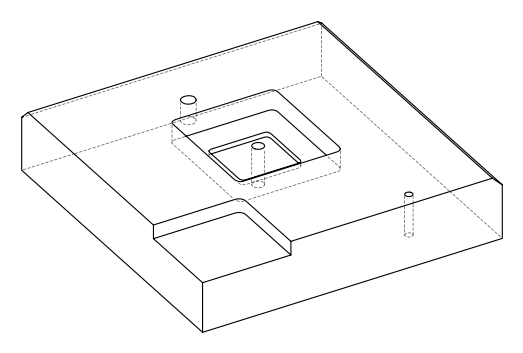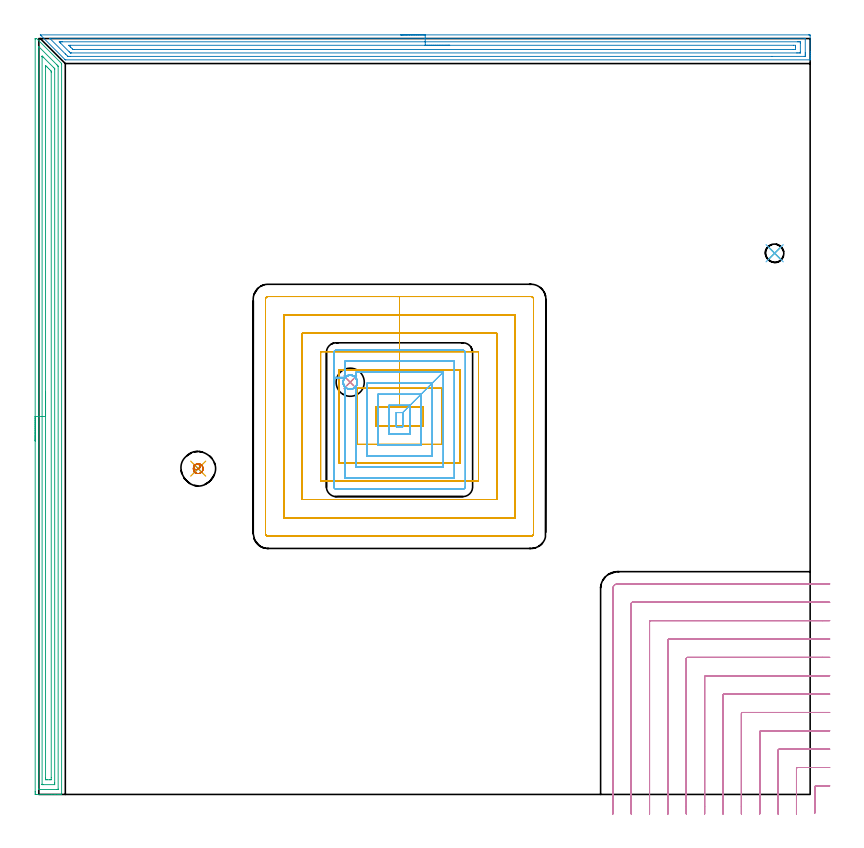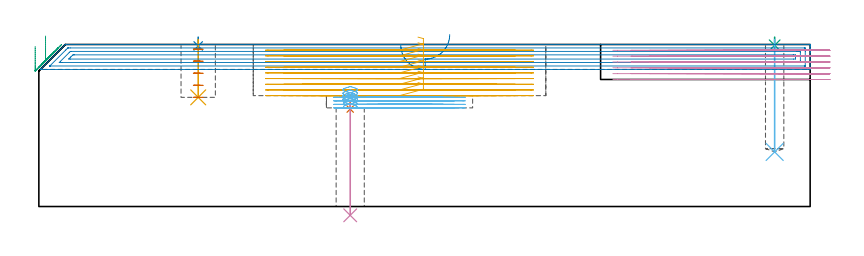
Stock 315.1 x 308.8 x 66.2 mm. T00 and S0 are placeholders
(PLAN: 12 operations, 7 tool changes, 75.6 min)
(1 SPOT_DRILL | STEP1HOLE | NXT0321_9005460120000 | 0.03 min | 2824 mm3)
(2 SPOT_DRILL_1 | STEP1POCKET | NXT0321_9005460120000 | 0.03 min | 2 mm3)
(3 SPOT_DRILL_2 | STEP1POCKET_1 | NXT0321_9005460120000 | 0.03 min | 0 mm3)
(4 DRILL_THROUGH_HOLE_INTO_CENTER | STEP1HOLE | NXT0301_086 | 0.19 min | 4262 mm3)
(5 DRILL_BLIND_HOLE_INTO_CENTER | STEP1POCKET | NXT0301_128 | 0.1 min | 2314 mm3)
(6 DRILL_BLIND_HOLE_INTO_CENTER_1 | STEP1POCKET_1 | NXT0301_046 | 0.19 min | 1889 mm3)
(7 MILL_ROUGH_BLIND_HOLE_CONTOUR | STEP1POCKET | NXT0201_013 | Spiral | 0.41 min | 1008 mm3)
(8 AREA_MILL | FG_CHAMFER_SURFACE | UGT0205_001 | 10.14 min | 16393 mm3)
(9 AREA_MILL_1 | FG_CHAMFER_SURFACE_1 | UGT0205_001 | 9.99 min | 17624 mm3)
(10 MILL_CORNER_NOTCH_RECTANGULAR | CORNER_NOTCH_RECTANGULAR | NXT0201_013 | Follow Part, ap 2.5, ae 75% | 16.02 min | 111249 mm3)
(11 MILL_RECTANGULAR_POCKET | POCKET_RECTANGULAR_STRAIGHT | NXT0201_013 | Follow Part, ap 2.5, ae 75% | 31.17 min | 266508 mm3)
(12 MILL_RECTANGULAR_POCKET_1 | POCKET_RECTANGULAR_STRAIGHT_1 | UGT0201_014 | Follow Part, ap 1.5, ae 75% | 7.33 min | 18138 mm3)
(TOOL NXT0321_9005460120000 | NC Spot Drill, 142deg, 12mm, Carbide, Uncoated | D12 PA142 FL30 Z2)
(TOOL NXT0301_086 | Carbide Drill 11.5mm [860.1-1150-035A1-MM 2214] | D11.5 PA140 FL55 Z2)
(TOOL NXT0301_128 | Carbide Drill 12mm [861.1-1200-036A1-GP GC34] | D12 PA150 FL37.4 Z2)
(TOOL NXT0301_046 | Carbide Drill 7.5mm [860.1-0750-038A1-MM 2214] | D7.5 PA140 FL53 Z2)
(TOOL NXT0201_013 | ENDMILL 10mm | D10 FL30 Z4)
(TOOL UGT0205_001 | Chamfer Mill 20 x 3 x 45 deg. | D20 FL50 Z2)
(TOOL UGT0201_014 | End mill 6 mm | D6 FL24 Z4)
(OP 1 SPOT_DRILL)
G17 G21 G94 G90
T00 M6
G54
G17 G0 G90 X127.2 Y168.4 S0 M3
G43 Z76.2 H0
G94 G81 G98 Z39.805 F250. R43.3
G80
M5
M2
(OP 2 SPOT_DRILL_1)
G17 G21 G94 G90
T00 M6
G54
G17 G0 G90 X65.1 Y133.1 S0 M3
G43 Z76.2 H0
G94 G81 G98 Z65.597 F250. R69.2
G80
M5
M2
(OP 3 SPOT_DRILL_2)
G17 G21 G94 G90
T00 M6
G54
G17 G0 G90 X300.6 Y221.1 S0 M3
G43 Z76.2 H0
G94 G81 G98 Z65.877 F250. R69.2
G80
M5
M2
(OP 4 DRILL_THROUGH_HOLE_INTO_CENTER)
G17 G21 G94 G90
T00 M6
G54
G17 G0 G90 X127.2 Y168.4 S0 M3
G43 Z76.2 H1
G94 G73 G98 Z-3.593 F250. Q10.973 R42.3
G80
M5
M2
(OP 5 DRILL_BLIND_HOLE_INTO_CENTER)
G17 G21 G94 G90
T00 M6
G54
G17 G0 G90 X65.1 Y133.1 S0 M3
G43 Z76.2 H1
G94 G81 G98 Z44.6 F250. R68.2
G80
M5
M2
(OP 6 DRILL_BLIND_HOLE_INTO_CENTER_1)
G17 G21 G94 G90
T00 M6
G54
G17 G0 G90 X300.6 Y221.1 S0 M3
G43 Z76.2 H1
G94 G81 G98 Z22.3 F250. R68.2
G80
M5
M2
(OP 7 MILL_ROUGH_BLIND_HOLE_CONTOUR)
G17 G21 G94 G90
T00 M6
G54
G17 G0 G90 X65.1 Y133.1 S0 M3
G43 Z76.2 H0
Z64.28
G94 G3 X65.59 Y134.61 R0.834 F250.
X63.482 Y134.276 R1.51
X63.924 Y131.482 R2.
X63.482 Y134.276 R-2.
X63.703 Y132.879 R1.
X65.1 Y133.1 R1.
G0 Z59.36
G3 X65.59 Y134.61 R0.834
X63.482 Y134.276 R1.51
X63.924 Y131.482 R2.
X63.482 Y134.276 R-2.
X63.703 Y132.879 R1.
X65.1 Y133.1 R1.
G0 Z54.44
G3 X65.59 Y134.61 R0.834
X63.482 Y134.276 R1.51
X63.924 Y131.482 R2.
X63.482 Y134.276 R-2.
X63.703 Y132.879 R1.
X65.1 Y133.1 R1.
G0 Z49.52
G3 X65.59 Y134.61 R0.834
X63.482 Y134.276 R1.51
X63.924 Y131.482 R2.
X63.482 Y134.276 R-2.
X63.703 Y132.879 R1.
X65.1 Y133.1 R1.
G0 Z44.6
G3 X65.59 Y134.61 R0.834
X63.482 Y134.276 R1.51
X63.924 Y131.482 R2.
X63.482 Y134.276 R-2.
X63.703 Y132.879 R1.
X65.1 Y133.1 R1.
G0 Z76.2
M5
M2
(OP 8 AREA_MILL)
G17 G21 G94 G90
T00 M6
G54
G17 G0 G90 X147.85 Y310.3 S1061 M3
G43 Z76.2 H0
Z66.
G94 G1 X147.888 Z65.128 F250.
X148.002 Z64.263
X148.191 Z63.412
X148.453 Z62.58
X148.787 Z61.774
X149.19 Z61.
X149.658 Z60.264
X150.19 Z59.572
X150.779 Z58.929
X151.422 Z58.34
X152.114 Z57.808
X152.85 Z57.34
X153.624 Z56.937
X154.43 Z56.603
X155.262 Z56.341
X156.113 Z56.152
X156.978 Z56.038
X157.85 Z56.
X314.493
X314.76 Y310.297 Z56.002
X315.09 Y310.292 Z56.006
X315.1 Y309.957 Z56.34
Y303.412 Z62.882
Y302.839 Z63.458
Y302.518 Z63.779
Y301.945 Z64.351
Y301.623 Z64.672
Y300.98 Z65.319
Y300.553 Z65.747
X315.094 Y300.163 Z66.129
X315.09 Y300.103 Z66.188
X314.939 Y300.1 Z66.2
X11.025
X10.805 Y300.105 Z66.19
X10.676 Y300.223 Z66.076
X0.909 Y309.99 Z56.308
X0.78 Y310.118 Z56.178
X0.612 Y310.289 Z56.009
X0.611 Y310.296 Z56.002
X0.612 Y310.299 Z55.999
X157.85 Y310.3 Z56.
Y308.886 Z57.414
X312.708
X312.817 Y308.885 Z57.415
X313.035 Y308.881 Z57.419
X313.089 Y308.879 Z57.421
X313.092 Y308.866 Z57.434
X313.096 Y308.833 Z57.467
X313.099 Y308.777 Z57.523
X313.1 Y303.019 Z63.281
Y302.518 Z63.782
X313.099 Y302.126 Z64.174
X313.092 Y301.623 Z64.677
X313.09 Y301.532 Z64.768
X312.925 Y301.521 Z64.779
X312.815 Y301.517 Z64.784
X312.708 Y301.515 Z64.785
X299.457 Y301.514 Z64.786
X12.81 Y301.515 Z64.785
X12.022 Y301.519 Z64.781
X11.918 Y301.521 Z64.779
X11.828 Y301.534 Z64.766
X11.734 Y301.623 Z64.677
X11.025 Y302.325 Z63.975
X10.832 Y302.518 Z63.782
X4.573 Y308.777 Z57.523
X4.507 Y308.846 Z57.454
X4.486 Y308.872 Z57.428
X4.483 Y308.878 Z57.422
X4.489 Y308.88 Z57.42
X4.559 Y308.884 Z57.416
X4.668 Y308.885 Z57.415
X4.777 Y308.886 Z57.414
X157.85
Y307.472 Z58.828
X310.03 Y307.471 Z58.829
X310.442 Y307.47 Z58.83
X310.923 Y307.467 Z58.833
X311.074 Y307.465 Z58.835
X311.09 Y307.165 Z59.135
X311.096 Y306.988 Z59.312
X311.099 Y306.812 Z59.488
Y303.235 Z63.065
X311.094 Y303.057 Z63.243
X311.09 Y302.944 Z63.356
X311.042 Y302.935 Z63.365
X310.923 Y302.933 Z63.367
X310.512 Y302.93 Z63.37
X310.03 Y302.929 Z63.371
X309.62 Y302.928 Z63.372
X13.292 Y302.929 Z63.371
X13.051 Y302.931 Z63.369
X12.931 Y302.933 Z63.367
X12.876 Y302.936 Z63.364
X12.81 Y302.995 Z63.305
X12.389 Y303.412 Z62.888
X8.811 Y306.988 Z59.312
X8.347 Y307.455 Z58.845
X8.346 Y307.466 Z58.834
X8.347
X8.759 Y307.47 Z58.83
X9.24 Y307.471 Z58.829
X9.65 Y307.472 Z58.828
X157.85
Y306.057 Z60.243
X308.282
X309.09 Y306.049 Z60.251
X309.1 Y305.238 Z61.062
X309.099 Y305.2 Z61.1
X309.093 Y304.351 Z61.949
X308.245 Y304.343 Z61.957
X308.208
X14.558
X14.131 Y304.347 Z61.953
X13.922 Y304.35 Z61.95
X13.703 Y304.556 Z61.744
X13.05 Y305.2 Z61.1
X12.81 Y305.44 Z60.86
X12.313 Y305.948 Z60.352
X12.229 Y306.051 Z60.249
X12.847 Y306.057 Z60.243
X157.85
X158.722 Z60.281
X159.586 Z60.395
X160.438 Z60.583
X161.27 Z60.846
X162.076 Z61.18
X162.85 Z61.582
X163.586 Z62.051
X164.278 Z62.582
X164.921 Z63.172
X165.51 Z63.815
X166.041 Z64.507
X166.51 Z65.243
X166.913 Z66.016
X167.247 Z66.822
X167.509 Z67.654
X167.698 Z68.506
X167.812 Z69.371
X167.85 Z70.243
G0 Z76.2
M5
M2
(OP 9 AREA_MILL_1)
G17 G21 G94 G90
T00 M6
G54
G17 G0 G90 X-1.5 Y144.4 S1061 M3
G43 Z76.2 H0
Z65.4
G94 G1 Y144.438 Z64.528 F250.
Y144.552 Z63.664
Y144.741 Z62.812
Y145.003 Z61.98
Y145.337 Z61.174
Y145.74 Z60.4
Y146.209 Z59.664
Y146.74 Z58.972
Y147.329 Z58.329
Y147.972 Z57.74
Y148.664 Z57.208
Y149.4 Z56.74
Y150.174 Z56.337
Y150.98 Z56.003
Y151.812 Z55.741
Y152.664 Z55.552
Y153.528 Z55.438
Y154.4 Z55.4
Y308.62
X-1.498 Y308.681 Z55.402
X-1.491 Y308.8 Z55.405
X-0.976 Y308.799 Z55.921
X-0.906 Y308.796 Z55.989
X-0.867 Y308.769 Z56.029
X9.22 Y298.682 Z66.117
X9.243 Y298.656 Z66.14
X9.299 Y298.595 Z66.184
X9.3 Y298.338 Z66.2
Y0.18
X9.297 Y0.01 Z66.188
X9.269 Y0.007 Z66.16
X8.877 Y0. Z65.777
X8.606 Z65.505
X7.89 Z64.785
X6.645 Z63.542
X5.23 Z62.125
X-0.976 Y0.001 Z55.921
X-1.209 Y0.003 Z55.689
X-1.492 Y0.009 Z55.406
X-1.495 Y0.105 Z55.403
X-1.499 Y0.628 Z55.401
X-1.5 Y1.156 Z55.4
Y154.4
X-0.086 Z56.814
X-0.085 Y305.5 Z56.815
X-0.076 Y305.52 Z56.824
X-0.075 Y305.521 Z56.825
X-0.064 Y305.514 Z56.836
X-0.057 Y305.507 Z56.843
X7.223 Y298.227 Z64.123
X7.449 Y297.996 Z64.349
X7.879 Y297.554 Z64.779
X7.886 Y297.448 Z64.786
Y297.444
X7.885 Y2.193 Z64.785
X7.883 Y2.082 Z64.783
X7.88 Y2.028 Z64.78
X7.877 Y2.01 Z64.777
X7.827 Y2.008 Z64.727
X7.414 Y2.001 Z64.314
X0.322 Y2. Z57.222
X0.056 Y2.003 Z56.956
X-0.061 Y2.008 Z56.839
X-0.079 Y2.01 Z56.821
X-0.082 Y2.029 Z56.818
X-0.084 Y2.083 Z56.816
X-0.086 Y2.192 Z56.814
Y2.412
Y154.4
X1.328 Z58.228
X1.329 Y301.378 Z58.229
X1.33 Y301.498 Z58.23
X1.332 Y301.593 Z58.232
X1.335 Y301.641 Z58.235
X1.388 Y301.601 Z58.288
X1.683 Y301.313 Z58.583
X1.98 Y301.02 Z58.88
X6.117 Y296.883 Z63.017
X6.444 Y296.55 Z63.344
X6.465 Y296.523 Z63.365
X6.467 Y296.504 Z63.367
X6.47 Y296.461 Z63.37
X6.471 Y296.371 Z63.371
X6.472 Y296.192 Z63.372
X6.471 Y4.74 Z63.371
X6.469 Y4.204 Z63.369
X6.466 Y4.026 Z63.366
X6.465 Y4.012 Z63.365
X6.439 Y4.008 Z63.339
X6.386 Y4.003 Z63.286
X6.318 Y4. Z63.218
X1.683 Y4.001 Z58.583
X1.482 Y4.003 Z58.382
X1.348 Y4.009 Z58.248
X1.334 Y4.012 Z58.234
X1.332 Y4.018 Z58.232
X1.33 Y4.041 Z58.23
X1.329 Y4.084 Z58.229
X1.328 Y4.204 Z58.228
Y154.4
X2.743 Z59.643
Y297.27
X2.744 Y297.444 Z59.644
X2.747 Y297.674 Z59.647
X2.749 Y297.773 Z59.649
X2.801 Y297.738 Z59.701
X3.104 Y297.444 Z60.004
X3.457 Y297.094 Z60.357
X4.001 Y296.55 Z60.901
X4.343 Y296.206 Z61.243
X4.884 Y295.656 Z61.784
X5.05 Y295.471 Z61.95
X5.053 Y295.296 Z61.953
X5.057 Y294.937 Z61.957
Y6.886
X5.055 Y6.168 Z61.955
X5.053 Y6.063 Z61.953
X5.05 Y6.01 Z61.95
X5.002 Y6.008 Z61.902
X4.782 Y6.004 Z61.682
X4.343 Y6. Z61.243
X3.457 Z60.357
X3.015 Y6.004 Z59.915
X2.799 Y6.008 Z59.699
X2.751 Y6.01 Z59.651
X2.748 Y6.047 Z59.648
X2.746 Y6.111 Z59.646
X2.743 Y6.711 Z59.643
Y6.886
Y154.4
Y155.272 Z59.681
Y156.137 Z59.795
Y156.988 Z59.983
Y157.82 Z60.246
Y158.626 Z60.58
Y159.4 Z60.982
Y160.136 Z61.451
Y160.828 Z61.982
Y161.471 Z62.572
Y162.06 Z63.215
Y162.592 Z63.907
Y163.06 Z64.643
Y163.463 Z65.416
Y163.797 Z66.222
Y164.059 Z67.054
Y164.248 Z67.906
Y164.362 Z68.771
Y164.4 Z69.643
G0 Z76.2
M5
M2
(OP 10 MILL_CORNER_NOTCH_RECTANGULAR)
G17 G21 G94 G90
T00 M6
G54
G17 G0 G90 X323.1 Y3.5 S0 M3
G43 Z76.2 H0
Z63.817
G94 G1 X320.1 F250.
X317.495 F500.
G3 X317. Y3.005 R0.5
G1 Y-4.625
Y-7.625 F250.
G0 Z76.2
X323.1 Y11.
Z63.817
G1 X320.1
X309.995 F500.
G3 X309.5 Y10.505 R0.5
G1 Y-5.
Y-8. F250.
G0 Z76.2
X323.1 Y18.5
Z63.817
G1 X320.1
X302.495 F500.
G3 X302. Y18.005 R0.5
G1 Y-5.
Y-8. F250.
G0 Z76.2
X323.1 Y26.
Z63.817
G1 X320.1
X294.995 F500.
G3 X294.5 Y25.505 R0.5
G1 Y-5.
Y-8. F250.
G0 Z76.2
X323.1 Y33.5
Z63.817
G1 X320.1
X287.496 F500.
G3 X287. Y33.004 R0.5
G1 Y-5.
Y-8. F250.
G0 Z76.2
X323.1 Y41.
Z63.817
G1 X320.1
X279.996 F500.
G3 X279.5 Y40.504 R0.5
G1 Y-5.
Y-8. F250.
G0 Z76.2
X323.1 Y48.5
Z63.817
G1 X320.1
X272.496 F500.
G3 X272. Y48.004 R0.5
G1 Y-5.
Y-8. F250.
G0 Z76.2
X323.1 Y56.
Z63.817
G1 X320.1
X264.996 F500.
G3 X264.5 Y55.504 R0.5
G1 Y-5.
Y-8. F250.
G0 Z76.2
X323.1 Y63.5
Z63.817
G1 X320.1
X257.497 F500.
G3 X257. Y63.003 R0.5
G1 Y-5.
Y-8. F250.
G0 Z76.2
X323.1 Y71.
Z63.817
G1 X320.1
X249.997 F500.
G3 X249.5 Y70.503 R0.5
G1 Y-5.
Y-8. F250.
G0 Z76.2
X323.1 Y78.5
Z63.817
G1 X320.1
X242.497 F500.
G3 X242. Y78.003 R0.5
G1 Y-5.
Y-8. F250.
G0 Z76.2
X323.1 Y86.
Z63.817
G1 X320.1
X236.4 F500.
G3 X234.5 Y84.1 R1.9
G1 Y-5.
Y-8. F250.
G0 Z76.2
X323.1 Y3.5
Z61.433
G1 X320.1
X317.495 F500.
G3 X317. Y3.005 R0.5
G1 Y-4.625
Y-7.625 F250.
G0 Z76.2
X323.1 Y11.
Z61.433
G1 X320.1
X309.995 F500.
G3 X309.5 Y10.505 R0.5
G1 Y-5.
Y-8. F250.
G0 Z76.2
X323.1 Y18.5
Z61.433
G1 X320.1
X302.495 F500.
G3 X302. Y18.005 R0.5
G1 Y-5.
Y-8. F250.
G0 Z76.2
X323.1 Y26.
Z61.433
G1 X320.1
X294.995 F500.
G3 X294.5 Y25.505 R0.5
G1 Y-5.
Y-8. F250.
G0 Z76.2
X323.1 Y33.5
Z61.433
G1 X320.1
X287.496 F500.
G3 X287. Y33.004 R0.5
G1 Y-5.
Y-8. F250.
G0 Z76.2
X323.1 Y41.
Z61.433
G1 X320.1
X279.996 F500.
G3 X279.5 Y40.504 R0.5
G1 Y-5.
Y-8. F250.
G0 Z76.2
X323.1 Y48.5
Z61.433
G1 X320.1
X272.496 F500.
G3 X272. Y48.004 R0.5
G1 Y-5.
Y-8. F250.
G0 Z76.2
X323.1 Y56.
Z61.433
G1 X320.1
X264.996 F500.
G3 X264.5 Y55.504 R0.5
G1 Y-5.
Y-8. F250.
G0 Z76.2
X323.1 Y63.5
Z61.433
G1 X320.1
X257.497 F500.
G3 X257. Y63.003 R0.5
G1 Y-5.
Y-8. F250.
G0 Z76.2
X323.1 Y71.
Z61.433
G1 X320.1
X249.997 F500.
G3 X249.5 Y70.503 R0.5
G1 Y-5.
Y-8. F250.
G0 Z76.2
X323.1 Y78.5
Z61.433
G1 X320.1
X242.497 F500.
G3 X242. Y78.003 R0.5
G1 Y-5.
Y-8. F250.
G0 Z76.2
X323.1 Y86.
Z61.433
G1 X320.1
X236.4 F500.
G3 X234.5 Y84.1 R1.9
G1 Y-5.
Y-8. F250.
G0 Z76.2
X323.1 Y3.5
Z59.05
G1 X320.1
X317.495 F500.
G3 X317. Y3.005 R0.5
G1 Y-4.625
Y-7.625 F250.
G0 Z76.2
X323.1 Y11.
Z59.05
G1 X320.1
X309.995 F500.
G3 X309.5 Y10.505 R0.5
G1 Y-5.
Y-8. F250.
G0 Z76.2
X323.1 Y18.5
Z59.05
G1 X320.1
X302.495 F500.
G3 X302. Y18.005 R0.5
G1 Y-5.
Y-8. F250.
G0 Z76.2
X323.1 Y26.
Z59.05
G1 X320.1
X294.995 F500.
G3 X294.5 Y25.505 R0.5
G1 Y-5.
Y-8. F250.
G0 Z76.2
X323.1 Y33.5
Z59.05
G1 X320.1
X287.496 F500.
G3 X287. Y33.004 R0.5
G1 Y-5.
Y-8. F250.
G0 Z76.2
X323.1 Y41.
Z59.05
G1 X320.1
X279.996 F500.
G3 X279.5 Y40.504 R0.5
G1 Y-5.
Y-8. F250.
G0 Z76.2
X323.1 Y48.5
Z59.05
G1 X320.1
X272.496 F500.
G3 X272. Y48.004 R0.5
G1 Y-5.
Y-8. F250.
G0 Z76.2
X323.1 Y56.
Z59.05
G1 X320.1
X264.996 F500.
G3 X264.5 Y55.504 R0.5
G1 Y-5.
Y-8. F250.
G0 Z76.2
X323.1 Y63.5
Z59.05
G1 X320.1
X257.497 F500.
G3 X257. Y63.003 R0.5
G1 Y-5.
Y-8. F250.
G0 Z76.2
X323.1 Y71.
Z59.05
G1 X320.1
X249.997 F500.
G3 X249.5 Y70.503 R0.5
G1 Y-5.
Y-8. F250.
G0 Z76.2
X323.1 Y78.5
Z59.05
G1 X320.1
X242.497 F500.
G3 X242. Y78.003 R0.5
G1 Y-5.
Y-8. F250.
G0 Z76.2
X323.1 Y86.
Z59.05
G1 X320.1
X236.4 F500.
G3 X234.5 Y84.1 R1.9
G1 Y-5.
Y-8. F250.
G0 Z76.2
X323.1 Y3.5
Z56.667
G1 X320.1
X317.495 F500.
G3 X317. Y3.005 R0.5
G1 Y-4.625
Y-7.625 F250.
G0 Z76.2
X323.1 Y11.
Z56.667
G1 X320.1
X309.995 F500.
G3 X309.5 Y10.505 R0.5
G1 Y-5.
Y-8. F250.
G0 Z76.2
X323.1 Y18.5
Z56.667
G1 X320.1
X302.495 F500.
G3 X302. Y18.005 R0.5
G1 Y-5.
Y-8. F250.
G0 Z76.2
X323.1 Y26.
Z56.667
G1 X320.1
X294.995 F500.
G3 X294.5 Y25.505 R0.5
G1 Y-5.
Y-8. F250.
G0 Z76.2
X323.1 Y33.5
Z56.667
G1 X320.1
X287.496 F500.
G3 X287. Y33.004 R0.5
G1 Y-5.
Y-8. F250.
G0 Z76.2
X323.1 Y41.
Z56.667
G1 X320.1
X279.996 F500.
G3 X279.5 Y40.504 R0.5
G1 Y-5.
Y-8. F250.
G0 Z76.2
X323.1 Y48.5
Z56.667
G1 X320.1
X272.496 F500.
G3 X272. Y48.004 R0.5
G1 Y-5.
Y-8. F250.
G0 Z76.2
X323.1 Y56.
Z56.667
G1 X320.1
X264.996 F500.
G3 X264.5 Y55.504 R0.5
G1 Y-5.
Y-8. F250.
G0 Z76.2
X323.1 Y63.5
Z56.667
G1 X320.1
X257.497 F500.
G3 X257. Y63.003 R0.5
G1 Y-5.
Y-8. F250.
G0 Z76.2
X323.1 Y71.
Z56.667
G1 X320.1
X249.997 F500.
G3 X249.5 Y70.503 R0.5
G1 Y-5.
Y-8. F250.
G0 Z76.2
X323.1 Y78.5
Z56.667
G1 X320.1
X242.497 F500.
G3 X242. Y78.003 R0.5
G1 Y-5.
Y-8. F250.
G0 Z76.2
X323.1 Y86.
Z56.667
G1 X320.1
X236.4 F500.
G3 X234.5 Y84.1 R1.9
G1 Y-5.
Y-8. F250.
G0 Z76.2
X323.1 Y3.5
Z54.283
G1 X320.1
X317.495 F500.
G3 X317. Y3.005 R0.5
G1 Y-4.625
Y-7.625 F250.
G0 Z76.2
X323.1 Y11.
Z54.283
G1 X320.1
X309.995 F500.
G3 X309.5 Y10.505 R0.5
G1 Y-5.
Y-8. F250.
G0 Z76.2
X323.1 Y18.5
Z54.283
G1 X320.1
X302.495 F500.
G3 X302. Y18.005 R0.5
G1 Y-5.
Y-8. F250.
G0 Z76.2
X323.1 Y26.
Z54.283
G1 X320.1
X294.995 F500.
G3 X294.5 Y25.505 R0.5
G1 Y-5.
Y-8. F250.
G0 Z76.2
X323.1 Y33.5
Z54.283
G1 X320.1
X287.496 F500.
G3 X287. Y33.004 R0.5
G1 Y-5.
Y-8. F250.
G0 Z76.2
X323.1 Y41.
Z54.283
G1 X320.1
X279.996 F500.
G3 X279.5 Y40.504 R0.5
G1 Y-5.
Y-8. F250.
G0 Z76.2
X323.1 Y48.5
Z54.283
G1 X320.1
X272.496 F500.
G3 X272. Y48.004 R0.5
G1 Y-5.
Y-8. F250.
G0 Z76.2
X323.1 Y56.
Z54.283
G1 X320.1
X264.996 F500.
G3 X264.5 Y55.504 R0.5
G1 Y-5.
Y-8. F250.
G0 Z76.2
X323.1 Y63.5
Z54.283
G1 X320.1
X257.497 F500.
G3 X257. Y63.003 R0.5
G1 Y-5.
Y-8. F250.
G0 Z76.2
X323.1 Y71.
Z54.283
G1 X320.1
X249.997 F500.
G3 X249.5 Y70.503 R0.5
G1 Y-5.
Y-8. F250.
G0 Z76.2
X323.1 Y78.5
Z54.283
G1 X320.1
X242.497 F500.
G3 X242. Y78.003 R0.5
G1 Y-5.
Y-8. F250.
G0 Z76.2
X323.1 Y86.
Z54.283
G1 X320.1
X236.4 F500.
G3 X234.5 Y84.1 R1.9
G1 Y-5.
Y-8. F250.
G0 Z76.2
X323.1 Y3.5
Z51.9
G1 X320.1
X317.495 F500.
G3 X317. Y3.005 R0.5
G1 Y-4.625
Y-7.625 F250.
G0 Z76.2
X323.1 Y11.
Z51.9
G1 X320.1
X309.995 F500.
G3 X309.5 Y10.505 R0.5
G1 Y-5.
Y-8. F250.
G0 Z76.2
X323.1 Y18.5
Z51.9
G1 X320.1
X302.495 F500.
G3 X302. Y18.005 R0.5
G1 Y-5.
Y-8. F250.
G0 Z76.2
X323.1 Y26.
Z51.9
G1 X320.1
X294.995 F500.
G3 X294.5 Y25.505 R0.5
G1 Y-5.
Y-8. F250.
G0 Z76.2
X323.1 Y33.5
Z51.9
G1 X320.1
X287.496 F500.
G3 X287. Y33.004 R0.5
G1 Y-5.
Y-8. F250.
G0 Z76.2
X323.1 Y41.
Z51.9
G1 X320.1
X279.996 F500.
G3 X279.5 Y40.504 R0.5
G1 Y-5.
Y-8. F250.
G0 Z76.2
X323.1 Y48.5
Z51.9
G1 X320.1
X272.496 F500.
G3 X272. Y48.004 R0.5
G1 Y-5.
Y-8. F250.
G0 Z76.2
X323.1 Y56.
Z51.9
G1 X320.1
X264.996 F500.
G3 X264.5 Y55.504 R0.5
G1 Y-5.
Y-8. F250.
G0 Z76.2
X323.1 Y63.5
Z51.9
G1 X320.1
X257.497 F500.
G3 X257. Y63.003 R0.5
G1 Y-5.
Y-8. F250.
G0 Z76.2
X323.1 Y71.
Z51.9
G1 X320.1
X249.997 F500.
G3 X249.5 Y70.503 R0.5
G1 Y-5.
Y-8. F250.
G0 Z76.2
X323.1 Y78.5
Z51.9
G1 X320.1
X242.497 F500.
G3 X242. Y78.003 R0.5
G1 Y-5.
Y-8. F250.
G0 Z76.2
X323.1 Y86.
Z51.9
G1 X320.1
X236.4 F500.
G3 X234.5 Y84.1 R1.9
G1 Y-5.
Y-8. F250.
G0 Z76.2
M5
M2
(OP 11 MILL_RECTANGULAR_POCKET)
G17 G21 G94 G90
T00 M6
G54
G17 G0 G90 X154.887 Y150.5 S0 M3
G43 Z76.2 H0
Z69.2
G94 G1 X157.1 Z68.607 F250.
Y158.4 Z66.49
X147.35 Z63.878
X137.6 F500.
Y150.5
X157.1
Y158.4
X147.35
Y165.9
X130.1
Y143.
X164.6
Y165.9
X147.35
Y173.4
X122.6
Y135.5
X172.1
Y173.4
X147.35
Y180.9
X115.1
Y128.
X179.6
Y180.9
X147.35
Y188.4
X107.6
Y120.5
X187.1
Y188.4
X147.35
Y195.9
X100.1
Y113.
X194.6
Y195.9
X147.35
Y203.4
X93.6
G3 X92.6 Y202.4 R1.
G1 Y106.5
G3 X93.6 Y105.5 R1.
G1 X201.1
G3 X202.1 Y106.5 R1.
G1 Y202.4
G3 X201.1 Y203.4 R1.
G1 X147.35
X146.35
G0 X154.887 Y150.5 Z66.878
G1 X157.1 Z66.285 F250.
Y158.4 Z64.168
X147.35 Z61.555
X137.6 F500.
Y150.5
X157.1
Y158.4
X147.35
Y165.9
X130.1
Y143.
X164.6
Y165.9
X147.35
Y173.4
X122.6
Y135.5
X172.1
Y173.4
X147.35
Y180.9
X115.1
Y128.
X179.6
Y180.9
X147.35
Y188.4
X107.6
Y120.5
X187.1
Y188.4
X147.35
Y195.9
X100.1
Y113.
X194.6
Y195.9
X147.35
Y203.4
X93.6
G3 X92.6 Y202.4 R1.
G1 Y106.5
G3 X93.6 Y105.5 R1.
G1 X201.1
G3 X202.1 Y106.5 R1.
G1 Y202.4
G3 X201.1 Y203.4 R1.
G1 X147.35
X146.35
G0 X154.887 Y150.5 Z64.555
G1 X157.1 Z63.963 F250.
Y158.4 Z61.846
X147.35 Z59.233
X137.6 F500.
Y150.5
X157.1
Y158.4
X147.35
Y165.9
X130.1
Y143.
X164.6
Y165.9
X147.35
Y173.4
X122.6
Y135.5
X172.1
Y173.4
X147.35
Y180.9
X115.1
Y128.
X179.6
Y180.9
X147.35
Y188.4
X107.6
Y120.5
X187.1
Y188.4
X147.35
Y195.9
X100.1
Y113.
X194.6
Y195.9
X147.35
Y203.4
X93.6
G3 X92.6 Y202.4 R1.
G1 Y106.5
G3 X93.6 Y105.5 R1.
G1 X201.1
G3 X202.1 Y106.5 R1.
G1 Y202.4
G3 X201.1 Y203.4 R1.
G1 X147.35
X146.35
G0 X154.887 Y150.5 Z62.233
G1 X157.1 Z61.64 F250.
Y158.4 Z59.524
X147.35 Z56.911
X137.6 F500.
Y150.5
X157.1
Y158.4
X147.35
Y165.9
X130.1
Y143.
X164.6
Y165.9
X147.35
Y173.4
X122.6
Y135.5
X172.1
Y173.4
X147.35
Y180.9
X115.1
Y128.
X179.6
Y180.9
X147.35
Y188.4
X107.6
Y120.5
X187.1
Y188.4
X147.35
Y195.9
X100.1
Y113.
X194.6
Y195.9
X147.35
Y203.4
X93.6
G3 X92.6 Y202.4 R1.
G1 Y106.5
G3 X93.6 Y105.5 R1.
G1 X201.1
G3 X202.1 Y106.5 R1.
G1 Y202.4
G3 X201.1 Y203.4 R1.
G1 X147.35
X146.35
G0 X154.887 Y150.5 Z59.911
G1 X157.1 Z59.318 F250.
Y158.4 Z57.201
X147.35 Z54.589
X137.6 F500.
Y150.5
X157.1
Y158.4
X147.35
Y165.9
X130.1
Y143.
X164.6
Y165.9
X147.35
Y173.4
X122.6
Y135.5
X172.1
Y173.4
X147.35
Y180.9
X115.1
Y128.
X179.6
Y180.9
X147.35
Y188.4
X107.6
Y120.5
X187.1
Y188.4
X147.35
Y195.9
X100.1
Y113.
X194.6
Y195.9
X147.35
Y203.4
X93.6
G3 X92.6 Y202.4 R1.
G1 Y106.5
G3 X93.6 Y105.5 R1.
G1 X201.1
G3 X202.1 Y106.5 R1.
G1 Y202.4
G3 X201.1 Y203.4 R1.
G1 X147.35
X146.35
G0 X154.887 Y150.5 Z57.589
G1 X157.1 Z56.996 F250.
Y158.4 Z54.879
X147.35 Z52.267
X137.6 F500.
Y150.5
X157.1
Y158.4
X147.35
Y165.9
X130.1
Y143.
X164.6
Y165.9
X147.35
Y173.4
X122.6
Y135.5
X172.1
Y173.4
X147.35
Y180.9
X115.1
Y128.
X179.6
Y180.9
X147.35
Y188.4
X107.6
Y120.5
X187.1
Y188.4
X147.35
Y195.9
X100.1
Y113.
X194.6
Y195.9
X147.35
Y203.4
X93.6
G3 X92.6 Y202.4 R1.
G1 Y106.5
G3 X93.6 Y105.5 R1.
G1 X201.1
G3 X202.1 Y106.5 R1.
G1 Y202.4
G3 X201.1 Y203.4 R1.
G1 X147.35
X146.35
G0 X154.887 Y150.5 Z55.267
G1 X157.1 Z54.674 F250.
Y158.4 Z52.557
X147.35 Z49.944
X137.6 F500.
Y150.5
X157.1
Y158.4
X147.35
Y165.9
X130.1
Y143.
X164.6
Y165.9
X147.35
Y173.4
X122.6
Y135.5
X172.1
Y173.4
X147.35
Y180.9
X115.1
Y128.
X179.6
Y180.9
X147.35
Y188.4
X107.6
Y120.5
X187.1
Y188.4
X147.35
Y195.9
X100.1
Y113.
X194.6
Y195.9
X147.35
Y203.4
X93.6
G3 X92.6 Y202.4 R1.
G1 Y106.5
G3 X93.6 Y105.5 R1.
G1 X201.1
G3 X202.1 Y106.5 R1.
G1 Y202.4
G3 X201.1 Y203.4 R1.
G1 X147.35
X146.35
G0 X154.887 Y150.5 Z52.944
G1 X157.1 Z52.352 F250.
Y158.4 Z50.235
X147.35 Z47.622
X137.6 F500.
Y150.5
X157.1
Y158.4
X147.35
Y165.9
X130.1
Y143.
X164.6
Y165.9
X147.35
Y173.4
X122.6
Y135.5
X172.1
Y173.4
X147.35
Y180.9
X115.1
Y128.
X179.6
Y180.9
X147.35
Y188.4
X107.6
Y120.5
X187.1
Y188.4
X147.35
Y195.9
X100.1
Y113.
X194.6
Y195.9
X147.35
Y203.4
X93.6
G3 X92.6 Y202.4 R1.
G1 Y106.5
G3 X93.6 Y105.5 R1.
G1 X201.1
G3 X202.1 Y106.5 R1.
G1 Y202.4
G3 X201.1 Y203.4 R1.
G1 X147.35
X146.35
G0 X154.887 Y150.5 Z50.622
G1 X157.1 Z50.029 F250.
Y158.4 Z47.913
X147.35 Z45.3
X137.6 F500.
Y150.5
X157.1
Y158.4
X147.35
Y165.9
X130.1
Y143.
X164.6
Y165.9
X147.35
Y173.4
X122.6
Y135.5
X172.1
Y173.4
X147.35
Y180.9
X115.1
Y128.
X179.6
Y180.9
X147.35
Y188.4
X107.6
Y120.5
X187.1
Y188.4
X147.35
Y195.9
X100.1
Y113.
X194.6
Y195.9
X147.35
Y203.4
X93.6
G3 X92.6 Y202.4 R1.
G1 Y106.5
G3 X93.6 Y105.5 R1.
G1 X201.1
G3 X202.1 Y106.5 R1.
G1 Y202.4
G3 X201.1 Y203.4 R1.
G1 X147.35
X146.35
G0 Z76.2
M5
M2
(OP 12 MILL_RECTANGULAR_POCKET_1)
G17 G21 G94 G90
T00 M6
G54
G17 G0 G90 X127.547 Y165.433 S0 M3
G43 Z76.2 H0
Z49.056
G94 G1 X127.176 Y165.398 Z48.956 F250.
X126.579 Y165.459 Z48.795
X126.342 Y165.527 Z48.729
X126.106 Y165.6 Z48.663
X125.575 Y165.876 Z48.502
X125.107 Y166.251 Z48.342
X124.723 Y166.711 Z48.181
X124.436 Y167.237 Z48.021
X124.258 Y167.809 Z47.86
X124.196 Y168.405 Z47.699
X124.215 Y168.651 Z47.633
X124.235 Y168.895 Z47.568
X124.416 Y169.533 Z47.39
X124.733 Y170.117 Z47.212
X125.17 Y170.616 Z47.034
X125.706 Y171.008 Z46.856
X126.315 Y171.272 Z46.679
X126.967 Y171.396 Z46.501
X127.63 Y171.375 Z46.323
X127.869 Y171.32 Z46.257
X128.108 Y171.265 Z46.192
X128.674 Y171.019 Z46.026
X129.178 Y170.662 Z45.861
X129.598 Y170.21 Z45.695
X129.918 Y169.682 Z45.53
X130.123 Y169.1 Z45.365
X130.204 Y168.488 Z45.199
X130.159 Y167.872 Z45.034
X129.989 Y167.279 Z44.868
X129.88 Y167.06 Z44.803
X129.746 Y166.816 Z44.728
X129.635 Y166.64 Z44.673
X129.5 Y166.481 Z44.617
Y133.7 F500.
X165.2
Y172.5
X148.7 Y156.
X146.
Y150.2
X148.7
Y156.
X151.7 Y159.
X143.
Y147.2
X151.7
Y159.
X156.2 Y163.5
X138.5
Y142.7
X156.2
Y163.5
X160.7 Y168.
X134.
Y138.2
X160.7
Y168.
X165.2 Y172.5
X129.5
Y170.318
G0 X126.994 Y165.422 Z49.056
G1 X127.259 Y165.399 Z48.984 F250.
X127.936 Y165.492 Z48.801
X128.575 Y165.734 Z48.618
X129.144 Y166.112 Z48.435
X129.614 Y166.608 Z48.252
X129.746 Y166.816 Z48.186
X129.88 Y167.06 Z48.111
X129.989 Y167.279 Z48.046
X130.159 Y167.872 Z47.88
X130.204 Y168.488 Z47.715
X130.123 Y169.1 Z47.549
X129.918 Y169.682 Z47.384
X129.598 Y170.21 Z47.219
X129.178 Y170.662 Z47.053
X128.674 Y171.019 Z46.888
X128.108 Y171.265 Z46.722
X127.869 Y171.32 Z46.657
X127.63 Y171.375 Z46.591
X126.967 Y171.396 Z46.413
X126.315 Y171.272 Z46.235
X125.706 Y171.008 Z46.058
X125.17 Y170.616 Z45.88
X124.733 Y170.117 Z45.702
X124.416 Y169.533 Z45.524
X124.235 Y168.895 Z45.346
X124.215 Y168.651 Z45.281
X124.196 Y168.405 Z45.215
X124.271 Y167.748 Z45.037
X124.487 Y167.122 Z44.86
X124.834 Y166.558 Z44.683
X125. Y166.376 Z44.617
Y129.2 F500.
X169.7
Y177.
X125.
Y170.433
X120.5
Y125.6
G3 X121.4 Y124.7 R0.9
G1 X173.3
G3 X174.2 Y125.6 R0.9
G1 Y180.6
G3 X173.3 Y181.5 R0.9
G1 X121.4
G3 X120.5 Y180.6 R0.9
G1 Y170.433
Y169.433
G0 X127.547 Y165.433 Z47.617
G1 X127.176 Y165.398 Z47.517 F250.
X126.579 Y165.459 Z47.356
X126.342 Y165.527 Z47.29
X126.106 Y165.6 Z47.224
X125.575 Y165.876 Z47.063
X125.107 Y166.251 Z46.903
X124.723 Y166.711 Z46.742
X124.436 Y167.237 Z46.582
X124.258 Y167.809 Z46.421
X124.196 Y168.405 Z46.261
X124.215 Y168.651 Z46.195
X124.235 Y168.895 Z46.129
X124.416 Y169.533 Z45.951
X124.733 Y170.117 Z45.773
X125.17 Y170.616 Z45.595
X125.706 Y171.008 Z45.418
X126.315 Y171.272 Z45.24
X126.967 Y171.396 Z45.062
X127.63 Y171.375 Z44.884
X127.869 Y171.32 Z44.818
X128.108 Y171.265 Z44.753
X128.674 Y171.019 Z44.587
X129.178 Y170.662 Z44.422
X129.598 Y170.21 Z44.256
X129.918 Y169.682 Z44.091
X130.123 Y169.1 Z43.926
X130.204 Y168.488 Z43.76
X130.159 Y167.872 Z43.595
X129.989 Y167.279 Z43.429
X129.88 Y167.06 Z43.364
X129.746 Y166.816 Z43.289
X129.635 Y166.64 Z43.234
X129.5 Y166.481 Z43.178
Y133.7 F500.
X165.2
Y172.5
X148.7 Y156.
X146.
Y150.2
X148.7
Y156.
X151.7 Y159.
X143.
Y147.2
X151.7
Y159.
X156.2 Y163.5
X138.5
Y142.7
X156.2
Y163.5
X160.7 Y168.
X134.
Y138.2
X160.7
Y168.
X165.2 Y172.5
X129.5
Y170.318
G0 X126.993 Y165.422 Z47.617
G1 X127.259 Y165.399 Z47.545 F250.
X127.936 Y165.492 Z47.362
X128.575 Y165.734 Z47.179
X129.144 Y166.112 Z46.996
X129.614 Y166.608 Z46.813
X129.746 Y166.816 Z46.747
X129.88 Y167.06 Z46.672
X129.989 Y167.279 Z46.607
X130.159 Y167.872 Z46.441
X130.204 Y168.488 Z46.276
X130.123 Y169.1 Z46.11
X129.918 Y169.682 Z45.945
X129.598 Y170.21 Z45.78
X129.178 Y170.662 Z45.614
X128.674 Y171.019 Z45.449
X128.108 Y171.265 Z45.283
X127.869 Y171.32 Z45.218
X127.63 Y171.375 Z45.152
X126.967 Y171.396 Z44.974
X126.315 Y171.272 Z44.796
X125.706 Y171.008 Z44.619
X125.17 Y170.616 Z44.441
X124.733 Y170.117 Z44.263
X124.416 Y169.533 Z44.085
X124.235 Y168.895 Z43.907
X124.215 Y168.651 Z43.842
X124.196 Y168.405 Z43.776
X124.272 Y167.748 Z43.598
X124.488 Y167.122 Z43.421
X124.834 Y166.559 Z43.244
X125. Y166.377 Z43.178
Y129.2 F500.
X169.7
Y177.
X125.
Y170.433
X120.5
Y125.6
G3 X121.4 Y124.7 R0.9
G1 X173.3
G3 X174.2 Y125.6 R0.9
G1 Y180.6
G3 X173.3 Y181.5 R0.9
G1 X121.4
G3 X120.5 Y180.6 R0.9
G1 Y170.433
Y169.433
G0 X128.966 Y166.292 Z46.178
G1 X128.655 Y166.045 Z46.071 F250.
X128.141 Y165.808 Z45.919
X127.646 Y165.682 Z45.782
X127.241 Y165.645 Z45.673
X126.835 Y165.67 Z45.564
X126.609 Y165.721 Z45.502
X126.416 Y165.773 Z45.449
X126.217 Y165.799 Z45.395
X126.067 Y165.859 Z45.352
X125.986 Y165.89 Z45.328
X125.759 Y166.016 Z45.259
X125.695 Y166.082 Z45.234
X125.48 Y166.255 Z45.16
X125.154 Y166.566 Z45.04
X124.93 Y166.854 Z44.942
X124.681 Y167.271 Z44.811
X124.53 Y167.756 Z44.675
X124.525 Y167.787 Z44.667
X124.488 Y167.982 Z44.614
X124.427 Y168.17 Z44.561
X124.414 Y168.339 Z44.515
X124.424 Y168.641 Z44.434
X124.439 Y168.745 Z44.406
X124.648 Y169.477 Z44.202
X124.74 Y169.615 Z44.158
X124.817 Y169.762 Z44.113
X125.024 Y170.147 Z43.996
X125.432 Y170.559 Z43.84
X125.954 Y170.843 Z43.681
X126.097 Y170.942 Z43.634
X126.654 Y171.094 Z43.48
X126.829 Y171.158 Z43.43
X126.936 Y171.174 Z43.401
X127.24 Y171.186 Z43.319
X127.542 Y171.166 Z43.238
X127.629 Y171.15 Z43.214
X128.382 Y170.907 Z43.002
X128.697 Y170.704 Z42.902
X129.031 Y170.444 Z42.789
X129.342 Y170.116 Z42.667
X129.549 Y169.823 Z42.571
X129.813 Y169.351 Z42.426
X129.85 Y169.257 Z42.399
X129.922 Y168.864 Z42.292
X129.952 Y168.407 Z42.169
X129.914 Y167.95 Z42.046
X129.855 Y167.709 Z41.98
X129.803 Y167.54 Z41.933
X129.77 Y167.367 Z41.885
X129.5 Y166.892 Z41.739
Y133.7 F500.
X165.2
Y172.5
X148.7 Y156.
X146.
Y150.2
X148.7
Y156.
X151.7 Y159.
X143.
Y147.2
X151.7
Y159.
X156.2 Y163.5
X138.5
Y142.7
X156.2
Y163.5
X160.7 Y168.
X134.
Y138.2
X160.7
Y168.
X165.2 Y172.5
X129.5
Y169.893
G0 X125.564 Y166.188 Z46.178
G1 X125.695 Y166.082 Z46.132 F250.
X125.759 Y166.016 Z46.108
X125.986 Y165.89 Z46.038
X126.067 Y165.859 Z46.015
X126.217 Y165.799 Z45.972
X126.416 Y165.773 Z45.918
X126.609 Y165.721 Z45.864
X126.835 Y165.67 Z45.802
X127.241 Y165.645 Z45.694
X127.646 Y165.682 Z45.585
X128.141 Y165.808 Z45.447
X128.655 Y166.045 Z45.296
X129.063 Y166.367 Z45.156
X129.226 Y166.529 Z45.095
X129.481 Y166.853 Z44.984
X129.77 Y167.367 Z44.826
X129.803 Y167.54 Z44.779
X129.855 Y167.709 Z44.732
X129.914 Y167.95 Z44.665
X129.952 Y168.407 Z44.542
X129.922 Y168.864 Z44.42
X129.85 Y169.257 Z44.312
X129.813 Y169.351 Z44.285
X129.549 Y169.823 Z44.14
X129.342 Y170.116 Z44.044
X129.031 Y170.444 Z43.923
X128.697 Y170.704 Z43.81
X128.382 Y170.907 Z43.709
X127.629 Y171.15 Z43.497
X127.542 Y171.166 Z43.473
X127.24 Y171.186 Z43.392
X126.936 Y171.174 Z43.311
X126.829 Y171.158 Z43.282
X126.654 Y171.094 Z43.232
X126.097 Y170.942 Z43.077
X125.954 Y170.843 Z43.03
X125.432 Y170.559 Z42.871
X125.024 Y170.147 Z42.716
X124.74 Y169.615 Z42.554
X124.648 Y169.477 Z42.509
X124.439 Y168.745 Z42.305
X124.424 Y168.641 Z42.277
X124.414 Y168.339 Z42.196
X124.427 Y168.17 Z42.151
X124.488 Y167.982 Z42.098
X124.525 Y167.787 Z42.045
X124.53 Y167.756 Z42.036
X124.692 Y167.235 Z41.89
X125. Y166.764 Z41.739
Y129.2 F500.
X169.7
Y177.
X125.
Y170.097
X120.5
Y125.6
G3 X121.4 Y124.7 R0.9
G1 X173.3
G3 X174.2 Y125.6 R0.9
G1 Y180.6
G3 X173.3 Y181.5 R0.9
G1 X121.4
G3 X120.5 Y180.6 R0.9
G1 Y170.097
Y169.097
G0 X129.053 Y166.367 Z44.739
G1 X129.042 Y166.356 Z44.735 F250.
X128.656 Y166.064 Z44.605
X128.224 Y165.844 Z44.475
X127.791 Y165.72 Z44.354
X127.561 Y165.669 Z44.291
X127.472 Y165.659 Z44.267
X127.237 Y165.655 Z44.204
X127.033 Y165.653 Z44.15
X126.609 Y165.721 Z44.034
X126.235 Y165.82 Z43.931
X125.924 Y165.958 Z43.84
X125.725 Y166.084 Z43.776
X125.581 Y166.175 Z43.731
X125.132 Y166.594 Z43.566
X124.947 Y166.831 Z43.486
X124.813 Y167.024 Z43.423
X124.711 Y167.22 Z43.363
X124.524 Y167.79 Z43.202
X124.459 Y168.13 Z43.11
X124.452 Y168.586 Z42.987
X124.52 Y169.037 Z42.865
X124.662 Y169.47 Z42.743
X124.927 Y169.955 Z42.595
X125.227 Y170.323 Z42.468
X125.586 Y170.633 Z42.341
X126.027 Y170.882 Z42.205
X126.24 Y170.982 Z42.142
X126.821 Y171.127 Z41.981
X127.42 Y171.143 Z41.821
X128.008 Y171.031 Z41.661
X128.558 Y170.794 Z41.5
X128.752 Y170.662 Z41.437
X129.031 Y170.444 Z41.342
X129.344 Y170.115 Z41.221
X129.549 Y169.823 Z41.125
X129.63 Y169.679 Z41.081
X129.739 Y169.471 Z41.018
X129.859 Y169.121 Z40.919
X129.93 Y168.758 Z40.82
X129.941 Y168.523 Z40.757
X129.948 Y168.275 Z40.69
X129.925 Y168.032 Z40.625
X129.83 Y167.625 Z40.513
X129.764 Y167.4 Z40.45
X129.728 Y167.312 Z40.424
X129.5 Y166.908 Z40.3
Y133.7 F500.
X165.2
Y172.5
X148.7 Y156.
X146.
Y150.2
X148.7
Y156.
X151.7 Y159.
X143.
Y147.2
X151.7
Y159.
X156.2 Y163.5
X138.5
Y142.7
X156.2
Y163.5
X160.7 Y168.
X134.
Y138.2
X160.7
Y168.
X165.2 Y172.5
X129.5
Y169.893
G0 X125.484 Y166.256 Z44.739
G1 X125.581 Y166.175 Z44.705 F250.
X125.725 Y166.084 Z44.659
X125.924 Y165.958 Z44.596
X126.235 Y165.82 Z44.505
X126.719 Y165.696 Z44.371
X126.831 Y165.68 Z44.341
X127.033 Y165.653 Z44.286
X127.561 Y165.669 Z44.145
X127.999 Y165.775 Z44.024
X128.224 Y165.844 Z43.961
X128.68 Y166.079 Z43.823
X129.085 Y166.395 Z43.686
X129.424 Y166.78 Z43.548
X129.728 Y167.312 Z43.384
X129.873 Y167.789 Z43.25
X129.925 Y168.032 Z43.184
X129.948 Y168.275 Z43.118
X129.941 Y168.523 Z43.052
X129.93 Y168.758 Z42.989
X129.859 Y169.121 Z42.89
X129.739 Y169.471 Z42.791
X129.63 Y169.679 Z42.728
X129.549 Y169.823 Z42.683
X129.341 Y170.118 Z42.587
X129.031 Y170.444 Z42.466
X128.752 Y170.662 Z42.371
X128.558 Y170.794 Z42.308
X128.008 Y171.031 Z42.148
X127.42 Y171.143 Z41.987
X126.821 Y171.127 Z41.827
X126.24 Y170.982 Z41.667
X125.788 Y170.754 Z41.531
X125.586 Y170.633 Z41.468
X125.227 Y170.323 Z41.341
X124.927 Y169.955 Z41.213
X124.662 Y169.47 Z41.065
X124.52 Y169.037 Z40.943
X124.452 Y168.586 Z40.821
X124.459 Y168.13 Z40.699
X124.538 Y167.731 Z40.59
X124.629 Y167.44 Z40.508
X124.711 Y167.22 Z40.445
X124.813 Y167.024 Z40.386
X124.947 Y166.831 Z40.323
X125. Y166.764 Z40.3
Y129.2 F500.
X169.7
Y177.
X125.
Y170.041
X120.5
Y125.6
G3 X121.4 Y124.7 R0.9
G1 X173.3
G3 X174.2 Y125.6 R0.9
G1 Y180.6
G3 X173.3 Y181.5 R0.9
G1 X121.4
G3 X120.5 Y180.6 R0.9
G1 Y170.041
Y169.041
G0 Z76.2
M5
M2
